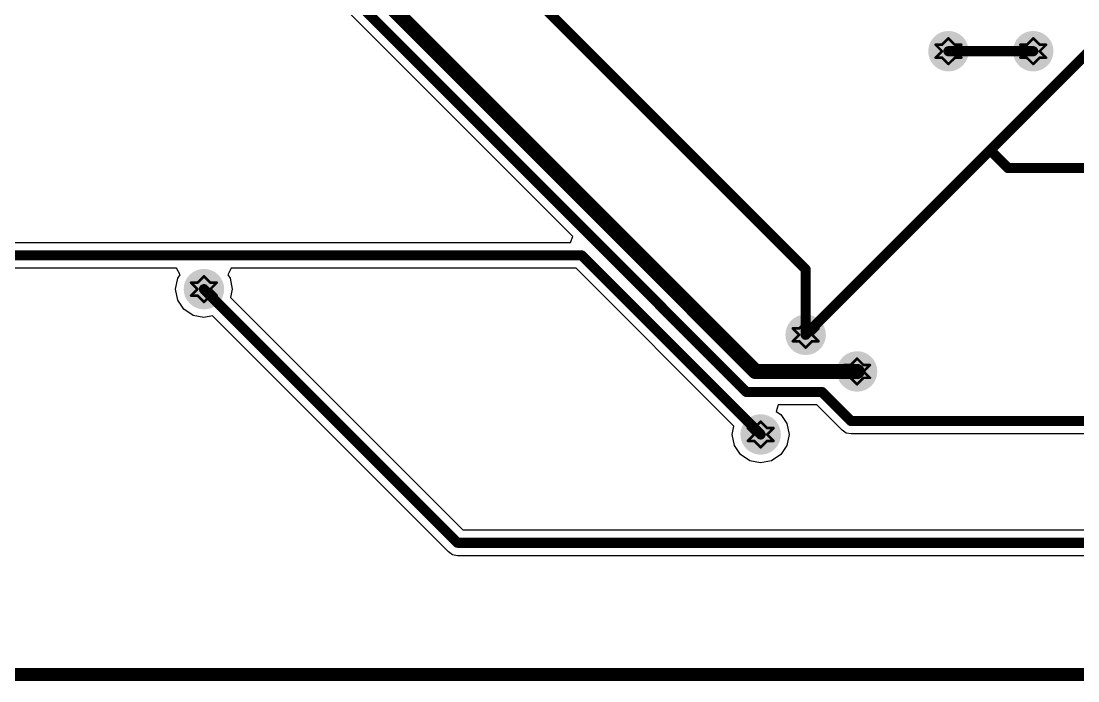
# Model space of a CAD drawing. Header units: millimetres. Extents: x 13 to 607, y 0 to 420.
# Drawn here: x 405.87 to 447.58, y 225.29 to 251.32 of the extents above; entities that cross this region are included whole.
import ezdxf

# ---------------------------------------------------------------- set-up
doc = ezdxf.new("R2010")
doc.units = ezdxf.units.MM
for name, color, linetype in [('BottomLayer', 5, 'Continuous'), ('DrillDrawing', 1, 'Continuous'), ('Mechanical1', 6, 'Continuous')]:
    doc.layers.add(name, color=color, linetype=linetype)

msp = doc.modelspace()

# ---------------------------------------------------------------- hatches: boundary and pattern name
at = {"layer": 'BottomLayer'}
h = msp.add_hatch(color=5, dxfattribs=at)
edge = h.paths.add_edge_path()
edge.add_arc((442.471, 250.138), 0.799, 0, 360, ccw=False)
h = msp.add_hatch(color=5, dxfattribs=at)
edge = h.paths.add_edge_path()
edge.add_arc((445.816, 250.138), 0.799, 0, 360, ccw=False)
h = msp.add_hatch(color=5, dxfattribs=at)
edge = h.paths.add_edge_path()
edge.add_arc((413.085, 240.75), 0.799, 0, 360, ccw=False)
h = msp.add_hatch(color=5, dxfattribs=at)
edge = h.paths.add_edge_path()
edge.add_arc((436.834, 238.949), 0.799, 0, 360, ccw=False)
h = msp.add_hatch(color=5, dxfattribs=at)
edge = h.paths.add_edge_path()
edge.add_arc((438.864, 237.502), 0.799, 0, 360, ccw=False)
h = msp.add_hatch(color=5, dxfattribs=at)
edge = h.paths.add_edge_path()
edge.add_arc((435.058, 235.016), 0.799, 0, 360, ccw=False)

# ---------------------------------------------------------------- linework, layer by layer
for p, q in [((427.645, 242.825), (417.524, 252.945)), ((427.548, 242.591), (427.645, 242.825)), ((401.46, 242.591), (427.548, 242.591)), ((412.007, 241.572), (401.249, 241.572)), ((412.143, 241.318), (412.007, 241.572)), ((414.162, 241.572), (414.027, 241.318)), ((427.781, 241.572), (414.162, 241.572)), ((434.004, 235.35), (427.781, 241.572)), ((411.964, 240.75), (412.05, 241.179)), ((412.05, 241.179), (412.143, 241.318)), ((414.027, 241.318), (414.12, 241.179)), ((414.12, 241.179), (414.205, 240.75)), ((412.05, 240.321), (411.964, 240.75)), ((414.205, 240.75), (414.139, 240.416)), ((412.292, 239.958), (412.05, 240.321)), ((414.139, 240.416), (423.303, 231.252)), ((412.656, 239.715), (412.292, 239.958)), ((413.085, 239.63), (412.656, 239.715)), ((413.418, 239.696), (413.085, 239.63)), ((422.732, 230.383), (413.418, 239.696)), ((435.748, 236.181), (435.671, 235.927)), ((437.273, 236.181), (435.748, 236.181)), ((438.271, 235.184), (437.273, 236.181)), ((435.671, 235.927), (435.85, 235.808)), ((435.85, 235.808), (436.093, 235.444)), ((433.937, 235.016), (434.004, 235.35)), ((436.093, 235.444), (436.178, 235.016)), ((434.023, 234.587), (433.937, 235.016)), ((436.178, 235.016), (436.093, 234.587)), ((438.436, 235.073), (438.271, 235.184)), ((438.631, 235.035), (438.436, 235.073)), ((480.693, 235.035), (438.631, 235.035)), ((434.266, 234.224), (434.023, 234.587)), ((436.093, 234.587), (435.85, 234.224)), ((434.629, 233.981), (434.266, 234.224)), ((435.85, 234.224), (435.487, 233.981)), ((435.058, 233.895), (434.629, 233.981)), ((435.487, 233.981), (435.058, 233.895)), ((423.303, 231.252), (488.496, 231.252)), ((422.897, 230.272), (422.732, 230.383)), ((423.092, 230.233), (422.897, 230.272)), ((488.707, 230.233), (423.092, 230.233)), ((364.753, 225.548), (534.574, 225.548))]:
    msp.add_line(p, q, dxfattribs=at)
for points, const_width in [([(436.834, 241.53), (416.858, 261.505)], 0.4), ([(434.5, 236.69), (412.983, 258.207)], 0.4), ([(434.855, 237.502), (415.419, 256.938)], 0.599), ([(445.816, 250.138), (442.471, 250.138)], 0.4), ([(448.049, 250.164), (444.116, 246.231)], 0.4), ([(444.116, 246.231), (436.834, 238.949)], 0.4), ([(444.82, 245.527), (444.116, 246.231)], 0.4), ([(486.624, 245.527), (444.82, 245.527)], 0.4), ([(427.992, 242.081), (401.249, 242.081)], 0.4), ([(435.058, 235.016), (427.992, 242.081)], 0.4), ([(436.834, 238.949), (436.834, 241.53)], 0.4), ([(423.092, 230.743), (413.085, 240.75)], 0.4), ([(438.864, 237.502), (434.855, 237.502)], 0.599), ([(437.484, 236.69), (434.5, 236.69)], 0.4), ([(438.631, 235.544), (437.484, 236.69)], 0.4), ([(480.693, 235.544), (438.631, 235.544)], 0.4), ([(488.707, 230.743), (423.092, 230.743)], 0.4)]:
    msp.add_lwpolyline(points, dxfattribs=dict(at, const_width=const_width))
for points, const_width in [([(442.571, 250.138, -1), (442.371, 250.138, -1)], 0.2), ([(445.916, 250.138, -1), (445.716, 250.138, -1)], 0.2), ([(444.216, 246.231, -1), (444.016, 246.231, -1)], 0.2), ([(444.216, 246.231, -1), (444.016, 246.231, -1)], 0.2), ([(444.216, 246.231, -1), (444.016, 246.231, -1)], 0.2), ([(444.92, 245.527, -1), (444.72, 245.527, -1)], 0.2), ([(444.92, 245.527, -1), (444.72, 245.527, -1)], 0.2), ([(428.092, 242.081, -1), (427.892, 242.081, -1)], 0.2), ([(428.092, 242.081, -1), (427.892, 242.081, -1)], 0.2), ([(436.934, 241.53, -1), (436.734, 241.53, -1)], 0.2), ([(436.934, 241.53, -1), (436.734, 241.53, -1)], 0.2), ([(413.185, 240.75, -1), (412.985, 240.75, -1)], 0.2), ([(436.934, 238.949, -1), (436.734, 238.949, -1)], 0.2), ([(436.934, 238.949, -1), (436.734, 238.949, -1)], 0.2), ([(435.005, 237.502, -1), (434.705, 237.502, -1)], 0.3), ([(435.005, 237.502, -1), (434.705, 237.502, -1)], 0.3), ([(439.014, 237.502, -1), (438.714, 237.502, -1)], 0.3), ([(434.6, 236.69, -1), (434.4, 236.69, -1)], 0.2), ([(434.6, 236.69, -1), (434.4, 236.69, -1)], 0.2), ([(437.584, 236.69, -1), (437.384, 236.69, -1)], 0.2), ([(437.584, 236.69, -1), (437.384, 236.69, -1)], 0.2), ([(438.731, 235.544, -1), (438.531, 235.544, -1)], 0.2), ([(438.731, 235.544, -1), (438.531, 235.544, -1)], 0.2), ([(435.158, 235.016, -1), (434.958, 235.016, -1)], 0.2), ([(423.192, 230.743, -1), (422.992, 230.743, -1)], 0.2), ([(423.192, 230.743, -1), (422.992, 230.743, -1)], 0.2)]:
    msp.add_lwpolyline(points, format="xyb", close=True, dxfattribs=dict(at, const_width=const_width))
at = {"layer": 'DrillDrawing', "const_width": 0.101}
for points in [[(442.471, 250.646), (442.217, 250.392)], [(442.725, 250.392), (442.471, 250.646)], [(445.816, 250.646), (445.562, 250.392)], [(446.07, 250.392), (445.816, 250.646)], [(442.217, 250.392), (441.964, 250.392)], [(442.217, 250.138), (441.964, 250.392)], [(442.979, 250.392), (442.725, 250.138)], [(442.979, 250.392), (442.725, 250.392)], [(445.562, 250.392), (445.309, 250.392)], [(445.562, 250.138), (445.309, 250.392)], [(446.323, 250.392), (446.07, 250.138)], [(446.323, 250.392), (446.07, 250.392)], [(442.217, 250.138), (441.964, 249.884)], [(442.217, 249.884), (441.964, 249.884)], [(442.471, 249.631), (442.217, 249.884)], [(442.725, 249.884), (442.471, 249.631)], [(442.979, 249.884), (442.725, 250.138)], [(442.979, 249.884), (442.725, 249.884)], [(445.562, 250.138), (445.309, 249.884)], [(445.562, 249.884), (445.309, 249.884)], [(445.816, 249.631), (445.562, 249.884)], [(446.07, 249.884), (445.816, 249.631)], [(446.323, 249.884), (446.07, 250.138)], [(446.323, 249.884), (446.07, 249.884)], [(413.085, 241.258), (412.831, 241.004)], [(413.338, 241.004), (413.085, 241.258)], [(412.831, 241.004), (412.577, 241.004)], [(412.831, 240.75), (412.577, 241.004)], [(412.831, 240.75), (412.577, 240.496)], [(413.592, 241.004), (413.338, 240.75)], [(413.592, 241.004), (413.338, 241.004)], [(413.592, 240.496), (413.338, 240.75)], [(412.831, 240.496), (412.577, 240.496)], [(413.085, 240.243), (412.831, 240.496)], [(413.338, 240.496), (413.085, 240.243)], [(413.592, 240.496), (413.338, 240.496)], [(436.834, 239.456), (436.58, 239.202)], [(437.088, 239.202), (436.834, 239.456)], [(436.58, 239.202), (436.326, 239.202)], [(436.58, 238.949), (436.326, 239.202)], [(436.58, 238.949), (436.326, 238.695)], [(437.341, 239.202), (437.088, 238.949)], [(437.341, 239.202), (437.088, 239.202)], [(437.341, 238.695), (437.088, 238.949)], [(436.58, 238.695), (436.326, 238.695)], [(436.834, 238.441), (436.58, 238.695)], [(437.088, 238.695), (436.834, 238.441)], [(437.341, 238.695), (437.088, 238.695)], [(438.61, 237.756), (438.356, 237.756)], [(438.61, 237.502), (438.356, 237.756)], [(438.864, 238.01), (438.61, 237.756)], [(439.118, 237.756), (438.864, 238.01)], [(439.371, 237.756), (439.118, 237.502)], [(439.371, 237.756), (439.118, 237.756)], [(438.61, 237.502), (438.356, 237.249)], [(439.371, 237.249), (439.118, 237.502)], [(438.61, 237.249), (438.356, 237.249)], [(438.864, 236.995), (438.61, 237.249)], [(439.118, 237.249), (438.864, 236.995)], [(439.371, 237.249), (439.118, 237.249)], [(434.804, 235.269), (434.55, 235.269)], [(434.804, 235.016), (434.55, 235.269)], [(435.058, 235.523), (434.804, 235.269)], [(435.312, 235.269), (435.058, 235.523)], [(435.565, 235.269), (435.312, 235.016)], [(435.565, 235.269), (435.312, 235.269)], [(434.804, 235.016), (434.55, 234.762)], [(435.565, 234.762), (435.312, 235.016)], [(434.804, 234.762), (434.55, 234.762)], [(435.058, 234.508), (434.804, 234.762)], [(435.312, 234.762), (435.058, 234.508)], [(435.565, 234.762), (435.312, 234.762)]]:
    msp.add_lwpolyline(points, dxfattribs=at)
at = {"layer": 'DrillDrawing', "const_width": 0.0507}
for points in [[(442.497, 250.646, -1), (442.446, 250.646, -1)], [(442.497, 250.646, -1), (442.446, 250.646, -1)], [(445.841, 250.646, -1), (445.791, 250.646, -1)], [(445.841, 250.646, -1), (445.791, 250.646, -1)], [(441.989, 250.392, -1), (441.938, 250.392, -1)], [(441.989, 250.392, -1), (441.938, 250.392, -1)], [(442.243, 250.392, -1), (442.192, 250.392, -1)], [(442.243, 250.392, -1), (442.192, 250.392, -1)], [(442.75, 250.392, -1), (442.7, 250.392, -1)], [(442.75, 250.392, -1), (442.7, 250.392, -1)], [(443.004, 250.392, -1), (442.953, 250.392, -1)], [(443.004, 250.392, -1), (442.953, 250.392, -1)], [(445.334, 250.392, -1), (445.283, 250.392, -1)], [(445.334, 250.392, -1), (445.283, 250.392, -1)], [(445.588, 250.392, -1), (445.537, 250.392, -1)], [(445.588, 250.392, -1), (445.537, 250.392, -1)], [(446.095, 250.392, -1), (446.044, 250.392, -1)], [(446.095, 250.392, -1), (446.044, 250.392, -1)], [(446.349, 250.392, -1), (446.298, 250.392, -1)], [(446.349, 250.392, -1), (446.298, 250.392, -1)], [(441.989, 249.884, -1), (441.938, 249.884, -1)], [(441.989, 249.884, -1), (441.938, 249.884, -1)], [(442.243, 250.138, -1), (442.192, 250.138, -1)], [(442.243, 250.138, -1), (442.192, 250.138, -1)], [(442.243, 249.884, -1), (442.192, 249.884, -1)], [(442.243, 249.884, -1), (442.192, 249.884, -1)], [(442.75, 250.138, -1), (442.7, 250.138, -1)], [(442.75, 250.138, -1), (442.7, 250.138, -1)], [(442.75, 249.884, -1), (442.7, 249.884, -1)], [(442.75, 249.884, -1), (442.7, 249.884, -1)], [(443.004, 249.884, -1), (442.953, 249.884, -1)], [(443.004, 249.884, -1), (442.953, 249.884, -1)], [(445.334, 249.884, -1), (445.283, 249.884, -1)], [(445.334, 249.884, -1), (445.283, 249.884, -1)], [(445.588, 250.138, -1), (445.537, 250.138, -1)], [(445.588, 250.138, -1), (445.537, 250.138, -1)], [(445.588, 249.884, -1), (445.537, 249.884, -1)], [(445.588, 249.884, -1), (445.537, 249.884, -1)], [(446.095, 250.138, -1), (446.044, 250.138, -1)], [(446.095, 250.138, -1), (446.044, 250.138, -1)], [(446.095, 249.884, -1), (446.044, 249.884, -1)], [(446.095, 249.884, -1), (446.044, 249.884, -1)], [(446.349, 249.884, -1), (446.298, 249.884, -1)], [(446.349, 249.884, -1), (446.298, 249.884, -1)], [(442.497, 249.631, -1), (442.446, 249.631, -1)], [(442.497, 249.631, -1), (442.446, 249.631, -1)], [(445.841, 249.631, -1), (445.791, 249.631, -1)], [(445.841, 249.631, -1), (445.791, 249.631, -1)], [(413.11, 241.258, -1), (413.059, 241.258, -1)], [(413.11, 241.258, -1), (413.059, 241.258, -1)], [(412.603, 241.004, -1), (412.552, 241.004, -1)], [(412.603, 241.004, -1), (412.552, 241.004, -1)], [(412.856, 241.004, -1), (412.806, 241.004, -1)], [(412.856, 241.004, -1), (412.806, 241.004, -1)], [(412.856, 240.75, -1), (412.806, 240.75, -1)], [(412.856, 240.75, -1), (412.806, 240.75, -1)], [(413.364, 241.004, -1), (413.313, 241.004, -1)], [(413.364, 241.004, -1), (413.313, 241.004, -1)], [(413.364, 240.75, -1), (413.313, 240.75, -1)], [(413.364, 240.75, -1), (413.313, 240.75, -1)], [(413.618, 241.004, -1), (413.567, 241.004, -1)], [(413.618, 241.004, -1), (413.567, 241.004, -1)], [(412.603, 240.496, -1), (412.552, 240.496, -1)], [(412.603, 240.496, -1), (412.552, 240.496, -1)], [(412.856, 240.496, -1), (412.806, 240.496, -1)], [(412.856, 240.496, -1), (412.806, 240.496, -1)], [(413.11, 240.243, -1), (413.059, 240.243, -1)], [(413.11, 240.243, -1), (413.059, 240.243, -1)], [(413.364, 240.496, -1), (413.313, 240.496, -1)], [(413.364, 240.496, -1), (413.313, 240.496, -1)], [(413.618, 240.496, -1), (413.567, 240.496, -1)], [(413.618, 240.496, -1), (413.567, 240.496, -1)], [(436.859, 239.456, -1), (436.809, 239.456, -1)], [(436.859, 239.456, -1), (436.809, 239.456, -1)], [(436.352, 239.202, -1), (436.301, 239.202, -1)], [(436.352, 239.202, -1), (436.301, 239.202, -1)], [(436.606, 239.202, -1), (436.555, 239.202, -1)], [(436.606, 239.202, -1), (436.555, 239.202, -1)], [(436.606, 238.949, -1), (436.555, 238.949, -1)], [(436.606, 238.949, -1), (436.555, 238.949, -1)], [(437.113, 239.202, -1), (437.062, 239.202, -1)], [(437.113, 239.202, -1), (437.062, 239.202, -1)], [(437.113, 238.949, -1), (437.062, 238.949, -1)], [(437.113, 238.949, -1), (437.062, 238.949, -1)], [(437.367, 239.202, -1), (437.316, 239.202, -1)], [(437.367, 239.202, -1), (437.316, 239.202, -1)], [(436.352, 238.695, -1), (436.301, 238.695, -1)], [(436.352, 238.695, -1), (436.301, 238.695, -1)], [(436.606, 238.695, -1), (436.555, 238.695, -1)], [(436.606, 238.695, -1), (436.555, 238.695, -1)], [(437.113, 238.695, -1), (437.062, 238.695, -1)], [(437.113, 238.695, -1), (437.062, 238.695, -1)], [(437.367, 238.695, -1), (437.316, 238.695, -1)], [(437.367, 238.695, -1), (437.316, 238.695, -1)], [(436.859, 238.441, -1), (436.809, 238.441, -1)], [(436.859, 238.441, -1), (436.809, 238.441, -1)], [(438.382, 237.756, -1), (438.331, 237.756, -1)], [(438.382, 237.756, -1), (438.331, 237.756, -1)], [(438.635, 237.756, -1), (438.585, 237.756, -1)], [(438.635, 237.756, -1), (438.585, 237.756, -1)], [(438.889, 238.01, -1), (438.838, 238.01, -1)], [(438.889, 238.01, -1), (438.838, 238.01, -1)], [(439.143, 237.756, -1), (439.092, 237.756, -1)], [(439.143, 237.756, -1), (439.092, 237.756, -1)], [(439.397, 237.756, -1), (439.346, 237.756, -1)], [(439.397, 237.756, -1), (439.346, 237.756, -1)], [(438.635, 237.502, -1), (438.585, 237.502, -1)], [(438.635, 237.502, -1), (438.585, 237.502, -1)], [(439.143, 237.502, -1), (439.092, 237.502, -1)], [(439.143, 237.502, -1), (439.092, 237.502, -1)], [(438.382, 237.249, -1), (438.331, 237.249, -1)], [(438.382, 237.249, -1), (438.331, 237.249, -1)], [(438.635, 237.249, -1), (438.585, 237.249, -1)], [(438.635, 237.249, -1), (438.585, 237.249, -1)], [(438.889, 236.995, -1), (438.838, 236.995, -1)], [(438.889, 236.995, -1), (438.838, 236.995, -1)], [(439.143, 237.249, -1), (439.092, 237.249, -1)], [(439.143, 237.249, -1), (439.092, 237.249, -1)], [(439.397, 237.249, -1), (439.346, 237.249, -1)], [(439.397, 237.249, -1), (439.346, 237.249, -1)], [(434.576, 235.269, -1), (434.525, 235.269, -1)], [(434.576, 235.269, -1), (434.525, 235.269, -1)], [(434.829, 235.269, -1), (434.779, 235.269, -1)], [(434.829, 235.269, -1), (434.779, 235.269, -1)], [(435.083, 235.523, -1), (435.032, 235.523, -1)], [(435.083, 235.523, -1), (435.032, 235.523, -1)], [(435.337, 235.269, -1), (435.286, 235.269, -1)], [(435.337, 235.269, -1), (435.286, 235.269, -1)], [(435.591, 235.269, -1), (435.54, 235.269, -1)], [(435.591, 235.269, -1), (435.54, 235.269, -1)], [(434.829, 235.016, -1), (434.779, 235.016, -1)], [(434.829, 235.016, -1), (434.779, 235.016, -1)], [(435.337, 235.016, -1), (435.286, 235.016, -1)], [(435.337, 235.016, -1), (435.286, 235.016, -1)], [(434.576, 234.762, -1), (434.525, 234.762, -1)], [(434.576, 234.762, -1), (434.525, 234.762, -1)], [(434.829, 234.762, -1), (434.779, 234.762, -1)], [(434.829, 234.762, -1), (434.779, 234.762, -1)], [(435.083, 234.508, -1), (435.032, 234.508, -1)], [(435.083, 234.508, -1), (435.032, 234.508, -1)], [(435.337, 234.762, -1), (435.286, 234.762, -1)], [(435.337, 234.762, -1), (435.286, 234.762, -1)], [(435.591, 234.762, -1), (435.54, 234.762, -1)], [(435.591, 234.762, -1), (435.54, 234.762, -1)]]:
    msp.add_lwpolyline(points, format="xyb", close=True, dxfattribs=at)
at = {"layer": 'Mechanical1', "const_width": 0.507}
msp.add_lwpolyline([(534.574, 225.548), (364.753, 225.548)], dxfattribs=at)

doc.saveas('drawing.dxf')
